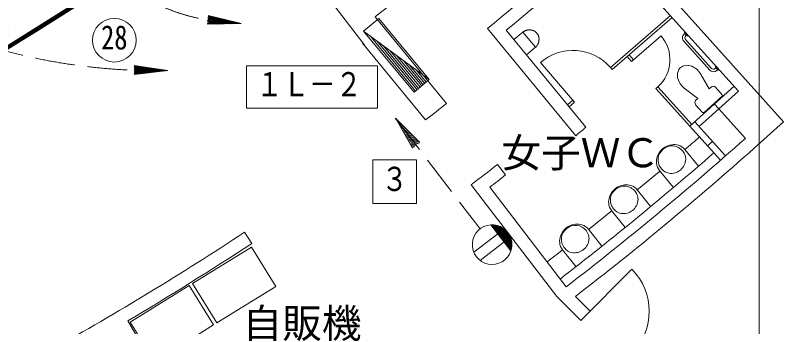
# Model space of a CAD drawing. Units: millimetres, scale not verified. Extents: x -33719 to 22651, y -21066 to 18138.
# Drawn here: x 11020 to 22651, y -4248 to 459 of the extents above; entities that cross this region are included whole.
import ezdxf
from ezdxf.enums import TextEntityAlignment as Align

# ---------------------------------------------------------------- set-up
doc = ezdxf.new("R2010")
doc.units = ezdxf.units.MM
doc.header["$LTSCALE"] = 200
doc.linetypes.add('DASHED2', pattern=[3, 2, -1])
doc.linetypes.add('DASHED3', pattern=[4, 3, -1])
for name, color, linetype, lineweight in [('1-0_121', 7, 'Continuous', 9), ('1-F', 1, 'Continuous', 35), ('8-0', 7, 'Continuous', 9), ('8-1', 7, 'Continuous', 9), ('8-2', 7, 'Continuous', 9), ('F-0', 7, 'Continuous', 9)]:
    doc.layers.add(name, color=color, linetype=linetype, lineweight=lineweight)
doc.styles.add('HGｺﾞｼｯｸE', font='')
doc.styles.add('ＭＳ ゴシック', font='')
doc.styles.get('HGｺﾞｼｯｸE').set_extended_font_data('HGｺﾞｼｯｸE')
doc.styles.get('ＭＳ ゴシック').set_extended_font_data('MS Gothic')

msp = doc.modelspace()

# ---------------------------------------------------------------- linework, layer by layer
at = {"layer": '1-0_121'}
for p, q in [((14455.9, 2423.7), (16280.1, 42.1)), ((19959.8, 1540.7), (21966.6, -688.2)), ((21044.7, 634.7), (22115.2, -554.4)), ((16466.4, 437.7), (17548.1, -874.6)), ((20936.7, 455.7), (20029, -329.9)), ((18167.7, 260.4), (19503.4, -1360)), ((18449.2, 233.3), (19657.7, -1232.8)), ((18565.3, 92.7), (18704.1, 207.4)), ((18895.1, -24), (18704.1, 207.4)), ((20349.7, -237.5), (20795.1, 149.7)), ((21144.4, 175.6), (21154.1, 184.3)), ((21158.2, 209.6), (21150.8, 202.9)), ((21154.1, 184.3), (21150.8, 202.9)), ((21197.7, 150.9), (21150.8, 202.9)), ((21179.5, 156.1), (21154.1, 184.3)), ((21169.8, 147.3), (21179.5, 156.1)), ((21197.7, 150.9), (21179.5, 156.1)), ((21205.1, 157.5), (21197.7, 150.9)), ((16276.5, 39.1), (17231.2, -1119)), ((16280.1, 42.1), (16310.4, 2.3)), ((21138.8, 68.2), (21531.3, -367.9)), ((21167, 93.6), (21559.6, -342.4)), ((18756.3, -138.6), (18895.1, -24)), ((20349.7, -237.5), (20282.8, -163.1)), ((20379.9, -211.2), (20313.1, -137)), ((18969.2, -253.5), (19487.1, -851.8)), ((21613.3, -345.2), (21623, -336.5)), ((21627.2, -311.2), (21619.7, -317.9)), ((21623, -336.5), (21619.7, -317.9)), ((21666.6, -370), (21619.7, -317.9)), ((21674, -363.3), (21627.2, -311.2)), ((21392.3, -426.2), (21522.3, -649.9)), ((21666.6, -370), (21648.4, -364.8)), ((21674, -363.3), (21666.6, -370)), ((22115.6, -554), (22650.9, -1148.5)), ((20717.8, -646.3), (20748, -620)), ((20717.8, -646.3), (21695.5, -1732.2)), ((20748, -620), (21260.6, -1189.3)), ((21147.3, -641.1), (21352, -799.4)), ((21230.8, -1216.1), (21899.7, -613.9)), ((21966.6, -688.2), (21372.1, -1223.5)), ((21522.3, -649.9), (21551.4, -624.4)), ((21618.7, -628.8), (21718.7, -742.8)), ((21352, -799.4), (21323.1, -824.7)), ((21717, -769.5), (21445.4, -1007.7)), ((19460.9, -821.6), (19378, -893.4)), ((19487.1, -851.8), (19403.4, -924.3)), ((21318.7, -891.9), (21418.7, -1006)), ((21669.3, -955.9), (21602.4, -881.5)), ((21669.7, -955.5), (22071.2, -1401.4)), ((21770.8, -1666.4), (21305.2, -1149.2)), ((22205, -1550), (22650.9, -1148.5)), ((21572.8, -1446.5), (21498.5, -1513.4)), ((21364.5, -1820.4), (21157.2, -1570.1)), ((18320.7, -1793.8), (18442.4, -1952.6)), ((20979.3, -2139.2), (20772.1, -1888.9)), ((17921.9, -2101.4), (19216.4, -3791.5)), ((18202.3, -2138.6), (19357.6, -3647)), ((20640.2, -2435.9), (20437.4, -2182)), ((20249.5, -2748), (20046.7, -2494)), ((19695.6, -2775.1), (19898.4, -3029.1)), ((14598.6, -2988.5), (14489.7, -2820.7)), ((13703.3, -3596.5), (14596.2, -3043.9)), ((14596.2, -3043.9), (14964.5, -3639.2)), ((19507.7, -3341.1), (19304.9, -3087.2)), ((19578.5, -4153.6), (20352.7, -3379.4)), ((13703.3, -3596.5), (14071.7, -4191.7)), ((14071.7, -4191.7), (14964.5, -3639.2)), ((19578.5, -4153.6), (19216.4, -3791.5)), ((19720, -4012.2), (19498.6, -3790.8)), ((12723.3, -4160.2), (14271.3, -6788.2)), ((12759.9, -4180.3), (13128.2, -4775.5)), ((13128.2, -4775.5), (14021.1, -4223))]:
    msp.add_line(p, q, dxfattribs=at)
at = {"layer": '1-0_121', "linetype": 'DASHED2'}
msp.add_line((18932.3, 168.1), (18899.7, 207.6), dxfattribs=at)
at = {"layer": '1-0_121'}
for points in [[(20029, -329.9), (20055.2, -360.1), (20963.5, 425.9)], [(21638.8, -373.5), (21648.4, -364.8), (21623, -336.5)], [(12759.9, -4180.3), (13652.7, -3627.8), (14021.1, -4223)]]:
    msp.add_lwpolyline(points, dxfattribs=at)
for centre in [(21171.9, -1979.8), (19703, -3185.1)]:
    msp.add_circle(centre, 2, dxfattribs=at)
for centre, radius, start, end in [((-10760.3, 35510), 45600, 309.37435, 312.12498), ((-10760.3, 35510), 45800, 309.6251, 312.12454), ((11672.8, 714.6), 900.1, 121.88114, 211.88114), ((-10760.3, 35510), 44400, 307.82218, 309.93429), ((20379.9, -211.2), 550.1, 311.99813, 41.00506), ((21195.3, 119.1), 76.1, 131.99786, 221.99807), ((21195.3, 119.1), 38, 131.99786, 221.99807), ((19460.9, -821.6), 751.3, 40.87572, 130.87572), ((21176.6, -427.6), 130.1, 113.11611, 149.39611), ((21190.5, -477.6), 182, 74.58611, 110.9361), ((21150.3, -570.3), 282.7, 30.77611, 71.69611), ((21587.9, -316.9), 38, 221.99807, 311.99772), ((21224.6, -447.7), 182, 151.57611, 187.92611), ((21587.9, -316.9), 76.1, 221.99807, 311.99772), ((21321.8, -419.9), 282.7, 190.8161, 231.73611), ((21582.8, -660.2), 47.4, 41.25611, 131.2561), ((21704.5, -755.3), 18.9, 311.2561, 41.2561), ((-10760.3, 35510), 46100, 307.38666, 307.88407), ((21354.5, -860.5), 47.4, 131.2561, 221.2561), ((21432.9, -993.5), 18.9, 221.2561, 311.2561), ((-10760.3, 35510), 47700, 309.37988, 309.62012), ((-10760.3, 35510), 48925, 310.72096, 311.06244), ((-10760.3, 35510), 49400, 307.56598, 311.65205), ((20993.3, -1764.1), 270, 97.30348, 161.91348), ((20989.5, -1734.4), 240, 73.61348, 97.30348), ((20999.3, -1700.8), 205, 39.61348, 73.90348), ((-10760.3, 35510), 49250, 307.56598, 311.06861), ((-10760.3, 35510), 49600, 307.59374, 311.65345), ((20939, -1724.4), 190, 148.87348, 199.87348), ((20981.9, -1750.3), 240, 110.34348, 148.87348), ((20964.5, -1703.4), 190, 59.34348, 110.34348), ((20933.8, -1755), 250, 39.61348, 59.32348), ((20988.7, -1711.4), 180, 358.21348, 40.07348), ((20964.8, -1754.8), 240, 161.91348, 185.60348), ((20948.7, -1710.2), 220, 261.00348, 358.21348), ((-10760.3, 35510), 47300, 307.32887, 307.93894), ((20930, -1758.2), 205, 185.31348, 219.61348), ((20995.5, -1704), 250, 199.89348, 219.61348), ((-10760.3, 35510), 47500, 307.57062, 307.93689), ((-10760.3, 35510), 48925, 309.61455, 310.13535), ((20942.5, -1749.7), 180, 219.14348, 261.00348), ((20270.1, -2373.2), 270, 96.30348, 160.91348), ((20258.9, -2359.1), 240, 109.34348, 147.87348), ((20242.3, -2311.9), 190, 58.34348, 109.34348), ((20266.8, -2343.4), 240, 72.61348, 96.30348), ((20277.2, -2309.9), 205, 38.61348, 72.90348), ((20210.8, -2363), 250, 38.61348, 58.32348), ((20266.4, -2320.4), 180, 357.21348, 39.07348), ((20241.8, -2363.3), 240, 160.91348, 184.60348), ((20216.5, -2332.5), 190, 147.87348, 198.87348), ((20206.8, -2366.1), 205, 184.31348, 218.61348), ((20273.3, -2313), 250, 198.89348, 218.61348), ((20226.4, -2318.5), 220, 260.00348, 357.21348), ((-10760.3, 35510), 48925, 308.50226, 309.02901), ((20219.5, -2357.9), 180, 218.14348, 260.00348), ((19528.3, -2966.3), 270, 96.30348, 160.91348), ((19517.1, -2952.2), 240, 109.34348, 147.87348), ((19500.5, -2905), 190, 58.34348, 109.34348), ((19525, -2936.5), 240, 72.61348, 96.30348), ((19535.4, -2903.1), 205, 38.61348, 72.90348), ((19469, -2956.1), 250, 38.61348, 58.32348), ((-10760.3, 35510), 45900, 299.11607, 303.37448), ((19500, -2956.5), 240, 160.91348, 184.60348), ((19474.7, -2925.6), 190, 147.87348, 198.87348), ((19524.6, -2913.5), 180, 357.21348, 39.07348), ((-10760.3, 35510), 46100, 300.62429, 303.37286), ((19465.1, -2959.2), 205, 184.31348, 218.61348), ((19531.5, -2906.2), 250, 198.89348, 218.61348), ((19484.6, -2911.6), 220, 260.00348, 357.21348), ((-10760.3, 35510), 48925, 307.56598, 307.9167), ((19477.7, -2951), 180, 218.14348, 260.00348), ((19716.3, -4015.8), 900, 315, 45)]:
    msp.add_arc(centre, radius, start, end, dxfattribs=at)
at = {"layer": '1-0_121', "linetype": 'DASHED2'}
for centre, start, end in [((18802.1, 72.4), 54.15345, 125.97624), ((18781.1, 97.8), 313.12376, 24.94655)]:
    msp.add_arc(centre, 166.8, start, end, dxfattribs=at)
at = {"layer": '1-F'}
for radius, end in [(42369.5, 311.93016), (42379.5, 311.94369), (42389.5, 311.95722), (42399.5, 311.97074), (42409.5, 311.98426)]:
    msp.add_arc((-11170.9, 36162.5), radius, 298.72923, end, dxfattribs=at)
at = {"layer": '8-0'}
for p, q in [((14518.5, -944.9), (14518.5, -304.9)), ((16500.8, -304.9), (14518.5, -304.9)), ((16500.8, -944.9), (16500.8, -304.9)), ((16500.8, -944.9), (14518.5, -944.9))]:
    msp.add_line(p, q, dxfattribs=at)
at = {"layer": '8-1'}
for p, q in [((16522.7, 412.4), (16291.4, 221.3)), ((17286.8, -512.9), (16522.7, 412.4)), ((16391, 147.9), (17078.7, -684.8)), ((16490.5, 74.5), (17101.8, -665.7)), ((16590, 1.1), (17124.9, -646.6)), ((16689.6, -72.4), (17148, -627.5)), ((16789.1, -145.7), (17171.2, -608.4)), ((16888.7, -219.2), (17194.3, -589.3)), ((16988.2, -292.6), (17217.4, -570.2)), ((17087.8, -366.1), (17240.6, -551.1)), ((17187.3, -439.5), (17263.7, -532)), ((18220.1, -2708.5), (18522.7, -3103.6)), ((18240, -2707.9), (18528.4, -3084.4)), ((18261.1, -2708.8), (18533.1, -3063.8)), ((18283.5, -2711.3), (18536.4, -3041.6)), ((18307.5, -2716), (18538.2, -3017.2)), ((18333.6, -2723.4), (18537.8, -2990)), ((18362.8, -2734.9), (18534.3, -2958.8)), ((18397.6, -2753.6), (18525.3, -2920.4)), ((18323.9, -2844), (17960.9, -3122)), ((18449.5, -2794.8), (18499.1, -2859.5)), ((18418.9, -2968), (18055.9, -3246))]:
    msp.add_line(p, q, dxfattribs=at)
msp.add_lwpolyline([(17286.8, -512.9), (16291.4, 221.3), (17055.5, -703.9)], close=True, dxfattribs=at)
for start, end in [(93.4955, 341.40448), (341.40448, 93.4955), (341.40448, 93.4955)]:
    msp.add_arc((18238.3, -3007.9), 300, start, end, dxfattribs=at)
at = {"layer": '8-2'}
for p, q in [((14048, 430.6), (13926.9, 332.8)), ((14029.6, 435), (13929.2, 353.9)), ((14011.2, 439.5), (13931.4, 375)), ((13992.9, 443.9), (13933.7, 396.1)), ((13974.5, 448.4), (13935.9, 417.2)), ((13956.1, 452.8), (13938.2, 438.3)), ((14066.4, 426.2), (13940, 324)), ((14084.8, 421.7), (13964.6, 324.7)), ((14103.1, 417.3), (13989.2, 325.3)), ((14121.5, 412.9), (14013.9, 325.9)), ((14139.9, 408.4), (14038.5, 326.5)), ((14158.3, 404), (14063.1, 327.1)), ((14176.7, 399.6), (14087.8, 327.7)), ((14195, 395.1), (14112.4, 328.4)), ((14213.4, 390.7), (14137, 329)), ((14231.8, 386.2), (14161.7, 329.6)), ((14250.2, 381.8), (14186.3, 330.2)), ((14268.6, 377.4), (14210.9, 330.8)), ((14286.9, 372.9), (14235.5, 331.4)), ((14305.3, 368.5), (14260.2, 332)), ((14323.7, 364.1), (14284.8, 332.7)), ((14342.1, 359.6), (14309.4, 333.3)), ((14360.5, 355.2), (14334.1, 333.9)), ((14378.8, 350.8), (14358.7, 334.5)), ((14397.2, 346.3), (14383.3, 335.1)), ((14415.6, 341.9), (14408, 335.7)), ((14434, 337.4), (14432.6, 336.3)), ((12929.7, -316.7), (12817.7, -424.6)), ((12911, -313.9), (12818.1, -403.4)), ((12892.3, -311), (12818.4, -382.2)), ((12873.6, -308.2), (12818.8, -361)), ((12854.9, -305.4), (12819.2, -339.8)), ((12836.3, -302.6), (12819.6, -318.6)), ((12948.4, -319.5), (12831.4, -432.2)), ((12967.1, -322.3), (12855.9, -429.5)), ((12985.8, -325.1), (12880.4, -426.7)), ((13004.5, -327.9), (12904.8, -424)), ((13023.2, -330.8), (12929.3, -421.2)), ((13041.9, -333.6), (12953.8, -418.4)), ((13060.6, -336.4), (12978.3, -415.7)), ((13079.3, -339.2), (13002.8, -412.9)), ((13098, -342), (13027.3, -410.2)), ((13116.7, -344.8), (13051.7, -407.4)), ((13135.4, -347.7), (13076.2, -404.6)), ((13154.1, -350.5), (13100.7, -401.9)), ((13172.8, -353.3), (13125.2, -399.1)), ((13191.5, -356.1), (13149.7, -396.4)), ((13210.2, -358.9), (13174.2, -393.6)), ((13228.9, -361.7), (13198.7, -390.8)), ((13247.6, -364.6), (13223.1, -388.1)), ((13266.3, -367.4), (13247.6, -385.3)), ((13285, -370.2), (13272.1, -382.6)), ((13303.7, -373), (13296.6, -379.8)), ((13322.3, -375.8), (13321.1, -377.1)), ((16781.2, -1106.4), (16783, -1106.6)), ((16790.7, -1122.8), (16800.4, -1124)), ((16800.1, -1139.1), (16817.8, -1141.5)), ((16809.5, -1155.5), (16835.2, -1158.9)), ((16819, -1171.9), (16852.6, -1176.4)), ((16828.4, -1188.3), (16870, -1193.8)), ((16837.9, -1204.7), (16887.4, -1211.2)), ((16847.3, -1221.1), (16904.8, -1228.7)), ((16856.7, -1237.4), (16922.2, -1246.1)), ((16866.2, -1253.8), (16939.6, -1263.6)), ((16875.6, -1270.2), (16957, -1281)), ((16885, -1286.6), (16974.4, -1298.4)), ((16894.5, -1303), (16991.8, -1315.9)), ((16903.9, -1319.3), (17009.3, -1333.3)), ((16913.4, -1335.7), (17026.7, -1350.7)), ((16922.8, -1352.1), (17044.1, -1368.2)), ((16932.2, -1368.5), (17061.5, -1385.6)), ((16941.7, -1384.9), (17078.9, -1403.1)), ((16951.1, -1401.3), (17096.3, -1420.5)), ((16960.6, -1417.6), (17113.7, -1437.9)), ((16970, -1434), (17131.1, -1455.4)), ((16979.4, -1450.4), (17133.7, -1470.9)), ((16988.9, -1466.8), (17116.9, -1483.8)), ((16998.3, -1483.2), (17100, -1496.7)), ((17007.8, -1499.6), (17083.2, -1509.5)), ((17017.2, -1515.9), (17066.3, -1522.4)), ((17026.6, -1532.3), (17049.5, -1535.3)), ((18512.3, -2885.8), (18442.3, -2794.4))]:
    msp.add_line(p, q, dxfattribs=at)
at = {"layer": '8-2', "linetype": 'DASHED3'}
for p, q in [((14438, 336.5), (13940.1, 456.6)), ((14438, 336.5), (13926, 323.7)), ((13326.4, -376.5), (12820, -300.1)), ((13326.4, -376.5), (12817.5, -433.8)), ((16771.9, -1093.3), (18055.9, -2769.7)), ((16779.2, -1102.8), (17141, -1465.3)), ((16779.2, -1102.8), (17034.9, -1546.6))]:
    msp.add_line(p, q, dxfattribs=at)
at = {"layer": '8-2'}
msp.add_lwpolyline([(16432.6, -1727.6), (16432.6, -2387.6), (17092.6, -2387.6), (17092.6, -1727.6)], close=True, dxfattribs=at)
msp.add_circle((12518.8, 83.9), 330, dxfattribs=at)
at = {"layer": '8-2', "linetype": 'DASHED3'}
for centre, radius, start, end in [((14360.1, 3079.1), 2724.7, 211.6419, 266.66248), ((13153, 8573.8), 8950.6, 253.09601, 270.54811)]:
    msp.add_arc(centre, radius, start, end, dxfattribs=at)
at = {"layer": 'F-0'}
msp.add_line((22280.6, -21062.1), (22280.6, 18137.9), dxfattribs=at)

# ---------------------------------------------------------------- texts
at = {"layer": '1-0_121', "style": 'HGｺﾞｼｯｸE'}
for s, p in [('女子ＷＣ', (18379.2, -1970)), ('自販機', (14460.6, -4549.2))]:
    msp.add_text(s, height=439.9, dxfattribs=at).set_placement(p, align=Align.BOTTOM_LEFT)
at = {"layer": '8-0', "style": 'ＭＳ ゴシック', "width": 0.8}
msp.add_text('１Ｌ－２', height=366.6, dxfattribs=at).set_placement((14667.7, -874.9), align=Align.BOTTOM_LEFT)
at = {"layer": '8-2', "style": 'ＭＳ ゴシック', "width": 0.8}
for s, p in [('28', (12318.8, -166.1)), ('３', (16562.6, -2307.6))]:
    msp.add_text(s, height=366.6, dxfattribs=at).set_placement(p, align=Align.BOTTOM_LEFT)

doc.saveas('drawing.dxf')
